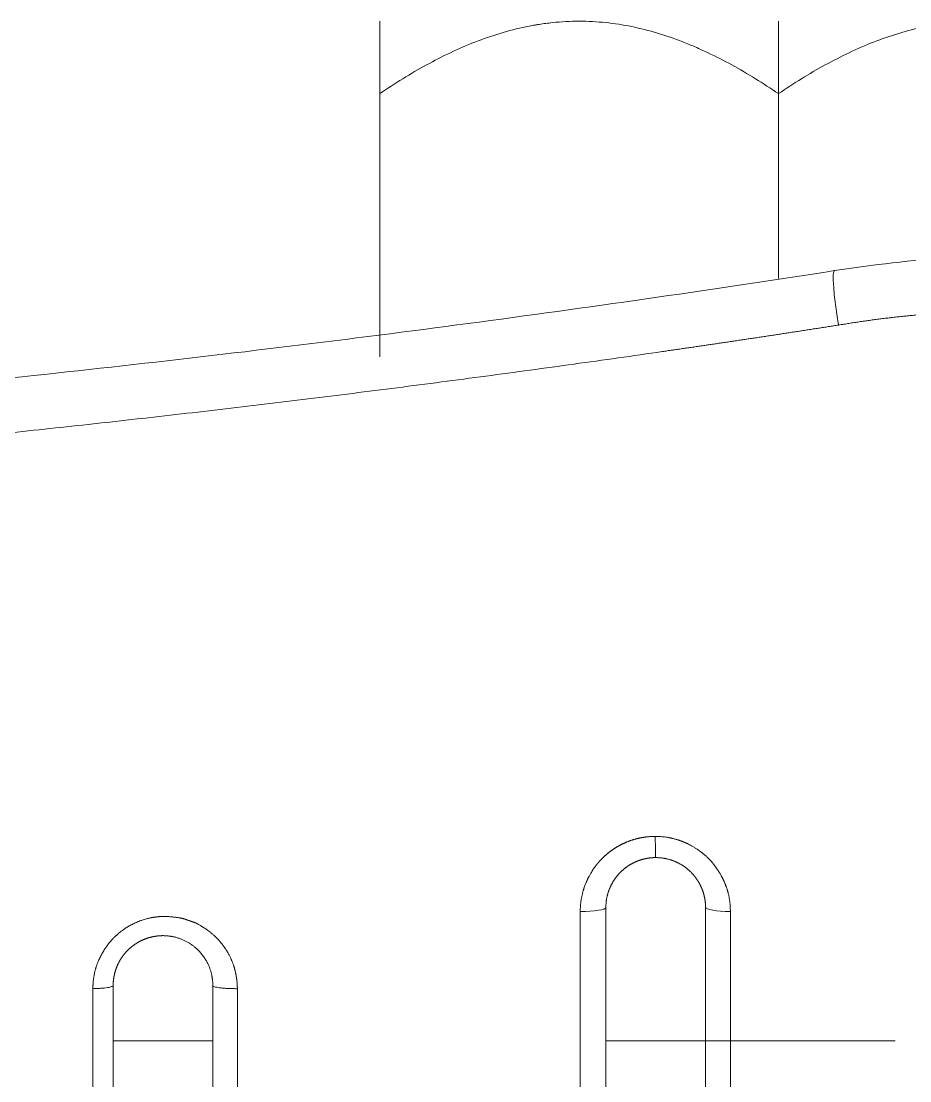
# Model space of a CAD drawing. Header units: millimetres. Extents: x 2915 to 5291, y 1031 to 4391.
# Drawn here: x 3690.47 to 3721.68, y 3968.15 to 4005.35 of the extents above; entities that cross this region are included whole.
import ezdxf

# ---------------------------------------------------------------- set-up
doc = ezdxf.new("R2010")
doc.units = ezdxf.units.MM

msp = doc.modelspace()

# ---------------------------------------------------------------- linework, layer by layer
at = {"linetype": 'Continuous', "lineweight": 13}
for p, q in [((3717.065, 4002.812), (3717.065, 4005.357)), ((3715.375, 3949.557), (3715.375, 3974.098))]:
    msp.add_line(p, q, dxfattribs=at)
at = {"linetype": 'Continuous', "lineweight": 18}
for p, q in [((3703.065, 4002.812), (3703.065, 3993.567)), ((3717.065, 4002.812), (3717.065, 3996.32)), ((3711.004, 3974.238), (3711.004, 3924.875)), ((3714.504, 3924.875), (3714.504, 3974.238)), ((3693.704, 3971.498), (3693.704, 3927.615)), ((3697.204, 3927.615), (3697.204, 3971.498)), ((3693.706, 3969.557), (3697.206, 3969.557)), ((3711.006, 3969.557), (3714.506, 3969.557)), ((3721.165, 3969.557), (3712.965, 3969.557))]:
    msp.add_line(p, q, dxfattribs=at)
msp.add_ellipse((3712.754, 3976.888), major_axis=(0, -0.9), ratio=0.015749, start_param=4.885804, end_param=6.283185, dxfattribs=at)
at = {"linetype": 'Continuous', "lineweight": 13}
for centre, major_axis, ratio, start_param, end_param in [((3710.104, 3974.238), (0.9, 0), 0.155818, 4.713606, 6.283185), ((3715.404, 3974.238), (-0.9, 0), 0.155899, 0, 1.538548)]:
    msp.add_ellipse(centre, major_axis=major_axis, ratio=ratio, start_param=start_param, end_param=end_param, dxfattribs=at)
at = {"linetype": 'Continuous', "lineweight": 18}
for points, knots in [([(3703.065, 4005.353), (3703.065, 4005.353), (3703.065, 4005.336), (3703.065, 4005.273), (3703.065, 4005.225), (3703.065, 4005.04), (3703.065, 4004.859), (3703.065, 4004.6), (3703.065, 4004.571), (3703.065, 4004.511), (3703.065, 4004.419), (3703.065, 4004.321), (3703.065, 4004.118), (3703.065, 4003.973), (3703.065, 4003.666), (3703.065, 4003.505), (3703.065, 4003.168), (3703.065, 4002.993), (3703.065, 4002.812)], [0, 0, 0, 0, 0.125, 0.125, 0.25, 0.25, 0.5, 0.5, 0.53125, 0.53125, 0.5625, 0.625, 0.625, 0.75, 0.75, 0.875, 0.875, 1, 1, 1, 1]), ([(3703.065, 4002.812), (3703.333, 4002.993), (3703.604, 4003.168), (3704.149, 4003.504), (3704.424, 4003.665), (3704.98, 4003.969), (3705.541, 4004.257), (3706.402, 4004.632), (3706.99, 4004.837), (3707.587, 4005.018), (3707.89, 4005.095), (3708.274, 4005.175), (3708.351, 4005.19), (3708.467, 4005.211), (3708.506, 4005.218), (3708.584, 4005.231), (3708.778, 4005.262), (3708.972, 4005.287), (3709.44, 4005.336), (3709.753, 4005.353), (3710.067, 4005.353)], [0, 0, 0, 0, 0.125, 0.125, 0.25, 0.25, 0.375, 0.5, 0.625, 0.625, 0.75, 0.75, 0.78125, 0.78125, 0.796875, 0.796875, 0.8125, 0.875, 0.875, 1, 1, 1, 1]), ([(3710.067, 4005.353), (3710.379, 4005.353), (3710.689, 4005.336), (3711.303, 4005.273), (3711.608, 4005.225), (3712.517, 4005.04), (3713.114, 4004.859), (3713.777, 4004.6), (3713.851, 4004.571), (3713.997, 4004.511), (3714.216, 4004.419), (3714.432, 4004.321), (3714.862, 4004.118), (3715.145, 4003.973), (3715.704, 4003.666), (3715.98, 4003.505), (3716.527, 4003.168), (3716.797, 4002.993), (3717.065, 4002.812)], [0, 0, 0, 0, 0.125, 0.125, 0.25, 0.25, 0.5, 0.5, 0.53125, 0.53125, 0.5625, 0.625, 0.625, 0.75, 0.75, 0.875, 0.875, 1, 1, 1, 1]), ([(3717.065, 4002.812), (3717.333, 4002.993), (3717.604, 4003.168), (3718.149, 4003.504), (3718.424, 4003.665), (3718.98, 4003.969), (3719.541, 4004.257), (3720.402, 4004.632), (3720.99, 4004.837), (3721.587, 4005.018), (3721.89, 4005.095), (3722.274, 4005.175), (3722.351, 4005.19), (3722.467, 4005.211), (3722.506, 4005.218), (3722.584, 4005.231), (3722.778, 4005.262), (3722.972, 4005.287), (3723.44, 4005.336), (3723.753, 4005.353), (3724.067, 4005.353)], [0, 0, 0, 0, 0.125, 0.125, 0.25, 0.25, 0.375, 0.5, 0.625, 0.625, 0.75, 0.75, 0.78125, 0.78125, 0.796875, 0.796875, 0.8125, 0.875, 0.875, 1, 1, 1, 1]), ([(3770.007, 3968.562), (3769.992, 3968.596), (3769.977, 3968.63), (3769.824, 3968.979), (3769.683, 3969.293), (3768.96, 3970.85), (3768.331, 3972.063), (3766.976, 3974.426), (3765.885, 3976.153), (3764.481, 3978.087), (3763.85, 3978.898), (3763.423, 3979.436), (3763.206, 3979.702), (3762.547, 3980.497), (3762.095, 3981.018), (3761.171, 3982.038), (3760.698, 3982.536), (3759.254, 3983.998), (3758.255, 3984.924), (3756.185, 3986.688), (3754.578, 3987.942), (3752.606, 3989.286), (3751.739, 3989.836), (3751.157, 3990.197), (3750.863, 3990.374), (3750.271, 3990.724), (3749.973, 3990.895), (3749.373, 3991.232), (3749.072, 3991.398), (3748.163, 3991.882), (3747.552, 3992.192), (3745.704, 3993.077), (3744.453, 3993.612), (3741.913, 3994.572), (3740.624, 3994.997), (3738.007, 3995.738), (3736.679, 3996.052), (3734.656, 3996.44), (3733.977, 3996.556), (3732.62, 3996.756), (3731.941, 3996.841), (3729.905, 3997.051), (3728.547, 3997.133), (3724.472, 3997.205), (3721.753, 3997.021), (3719.033, 3996.597)], [0, 0, 0, 0, 0.001767, 0.001767, 0.018132, 0.018132, 0.08359, 0.08359, 0.149048, 0.181777, 0.198141, 0.198141, 0.214505, 0.214505, 0.247234, 0.247234, 0.279963, 0.279963, 0.345421, 0.345421, 0.410879, 0.443608, 0.459973, 0.459973, 0.476337, 0.476337, 0.492701, 0.492701, 0.509066, 0.509066, 0.541795, 0.541795, 0.607253, 0.607253, 0.672711, 0.672711, 0.738168, 0.738168, 0.770897, 0.770897, 0.803626, 0.803626, 0.869084, 0.869084, 1, 1, 1, 1]), ([(3719.033, 3996.597), (3714.891, 3995.953), (3708.654, 3995.05), (3700.291, 3993.977), (3694.033, 3993.243), (3687.773, 3992.578), (3679.482, 3991.786), (3673.33, 3991.297), (3669.258, 3991.016)], [0, 0, 0, 0, 0.25, 0.375, 0.5, 0.625, 0.75, 1, 1, 1, 1]), ([(3719.179, 3994.686), (3719.144, 3994.874), (3719.071, 3995.318), (3718.991, 3996.027), (3718.98, 3996.506), (3719.013, 3996.594), (3719.033, 3996.597)], [0, 0, 0, 0, 0.249999, 0.500029, 0.75006, 1, 1, 1, 1]), ([(3715.375, 3974.098), (3715.375, 3974.11), (3715.375, 3974.137), (3715.374, 3974.185), (3715.372, 3974.245), (3715.368, 3974.318), (3715.362, 3974.385), (3715.355, 3974.444), (3715.349, 3974.489), (3715.343, 3974.534), (3715.337, 3974.569), (3715.332, 3974.597), (3715.328, 3974.619), (3715.321, 3974.651), (3715.314, 3974.683), (3715.307, 3974.714), (3715.3, 3974.743), (3715.291, 3974.775), (3715.282, 3974.809), (3715.271, 3974.844), (3715.26, 3974.881), (3715.247, 3974.919), (3715.236, 3974.951), (3715.226, 3974.979), (3715.218, 3975.001), (3715.209, 3975.024), (3715.202, 3975.042), (3715.194, 3975.062), (3715.185, 3975.083), (3715.175, 3975.108), (3715.163, 3975.135), (3715.15, 3975.164), (3715.136, 3975.196), (3715.12, 3975.228), (3715.105, 3975.26), (3715.088, 3975.292), (3715.072, 3975.323), (3715.052, 3975.36), (3715.027, 3975.403), (3714.997, 3975.454), (3714.963, 3975.507), (3714.909, 3975.591), (3714.81, 3975.73), (3714.693, 3975.87), (3714.58, 3975.986), (3714.528, 3976.034), (3714.499, 3976.06), (3714.494, 3976.065), (3714.487, 3976.071), (3714.477, 3976.08), (3714.465, 3976.091), (3714.45, 3976.103), (3714.433, 3976.118), (3714.413, 3976.135), (3714.39, 3976.153), (3714.365, 3976.173), (3714.337, 3976.195), (3714.306, 3976.218), (3714.282, 3976.236), (3714.26, 3976.251), (3714.239, 3976.265), (3714.207, 3976.286), (3714.167, 3976.311), (3714.123, 3976.338), (3714.079, 3976.363), (3714.031, 3976.391), (3713.975, 3976.422), (3713.918, 3976.453), (3713.87, 3976.477), (3713.838, 3976.493), (3713.818, 3976.502), (3713.805, 3976.507), (3713.794, 3976.512), (3713.784, 3976.516), (3713.774, 3976.52), (3713.765, 3976.524), (3713.756, 3976.528), (3713.747, 3976.531), (3713.738, 3976.535), (3713.73, 3976.538), (3713.723, 3976.541), (3713.715, 3976.544), (3713.708, 3976.547), (3713.702, 3976.549), (3713.696, 3976.552), (3713.69, 3976.554), (3713.684, 3976.556), (3713.678, 3976.559), (3713.673, 3976.561), (3713.667, 3976.563), (3713.661, 3976.566), (3713.655, 3976.568), (3713.65, 3976.57), (3713.644, 3976.572), (3713.638, 3976.575), (3713.633, 3976.577), (3713.627, 3976.579), (3713.621, 3976.582), (3713.615, 3976.584), (3713.61, 3976.586), (3713.604, 3976.588), (3713.599, 3976.59), (3713.594, 3976.592), (3713.586, 3976.594), (3713.573, 3976.598), (3713.553, 3976.604), (3713.528, 3976.612), (3713.5, 3976.62), (3713.466, 3976.629), (3713.425, 3976.641), (3713.38, 3976.653), (3713.337, 3976.664), (3713.299, 3976.673), (3713.264, 3976.681), (3713.236, 3976.686), (3713.2, 3976.693), (3713.144, 3976.703), (3713.065, 3976.714), (3712.975, 3976.724), (3712.894, 3976.729), (3712.826, 3976.732), (3712.777, 3976.733), (3712.75, 3976.733), (3712.74, 3976.733)], [0, 0, 0, 0, 0.008493, 0.020056, 0.034694, 0.052412, 0.073216, 0.084305, 0.095402, 0.106508, 0.117623, 0.121215, 0.126796, 0.134365, 0.145045, 0.150226, 0.158091, 0.166309, 0.174879, 0.183801, 0.193076, 0.202702, 0.212679, 0.218423, 0.224172, 0.229926, 0.235685, 0.238642, 0.245511, 0.252478, 0.25818, 0.266801, 0.27542, 0.284037, 0.292652, 0.301265, 0.309876, 0.318486, 0.331801, 0.346105, 0.361398, 0.377681, 0.418205, 0.485475, 0.509969, 0.535726, 0.536571, 0.538183, 0.540563, 0.543711, 0.547627, 0.552311, 0.557763, 0.563982, 0.57097, 0.578726, 0.587251, 0.596543, 0.606603, 0.609554, 0.615609, 0.624767, 0.637025, 0.649942, 0.662141, 0.673626, 0.690024, 0.708479, 0.72053, 0.728922, 0.733651, 0.736507, 0.739266, 0.74193, 0.744497, 0.746968, 0.749343, 0.751622, 0.753805, 0.755891, 0.757882, 0.759776, 0.761575, 0.763278, 0.764884, 0.766365, 0.767845, 0.769324, 0.770804, 0.772284, 0.773763, 0.775243, 0.776722, 0.778202, 0.779681, 0.78116, 0.782639, 0.784119, 0.785598, 0.787077, 0.788556, 0.790036, 0.79071, 0.792685, 0.795961, 0.800538, 0.807685, 0.814683, 0.821533, 0.833054, 0.845558, 0.855358, 0.865161, 0.873226, 0.881289, 0.885956, 0.8998, 0.921816, 0.943821, 0.964589, 0.98087, 0.992671, 1, 1, 1, 1]), ([(3712.754, 3975.988), (3712.748, 3975.988), (3712.735, 3975.988), (3712.715, 3975.988), (3712.696, 3975.987), (3712.676, 3975.987), (3712.657, 3975.986), (3712.637, 3975.984), (3712.617, 3975.983), (3712.598, 3975.981), (3712.578, 3975.979), (3712.558, 3975.977), (3712.539, 3975.975), (3712.519, 3975.972), (3712.499, 3975.97), (3712.479, 3975.967), (3712.46, 3975.963), (3712.44, 3975.96), (3712.42, 3975.956), (3712.4, 3975.952), (3712.38, 3975.948), (3712.361, 3975.943), (3712.341, 3975.939), (3712.321, 3975.934), (3712.301, 3975.929), (3712.282, 3975.923), (3712.262, 3975.918), (3712.242, 3975.912), (3712.223, 3975.906), (3712.203, 3975.899), (3712.183, 3975.893), (3712.164, 3975.886), (3712.144, 3975.879), (3712.125, 3975.871), (3712.105, 3975.864), (3712.086, 3975.856), (3712.067, 3975.848), (3712.047, 3975.839), (3712.028, 3975.831), (3712.009, 3975.822), (3711.99, 3975.813), (3711.971, 3975.803), (3711.952, 3975.794), (3711.933, 3975.784), (3711.914, 3975.774), (3711.896, 3975.763), (3711.877, 3975.753), (3711.859, 3975.742), (3711.84, 3975.731), (3711.822, 3975.719), (3711.804, 3975.708), (3711.785, 3975.696), (3711.767, 3975.684), (3711.75, 3975.671), (3711.732, 3975.659), (3711.714, 3975.646), (3711.697, 3975.633), (3711.679, 3975.619), (3711.662, 3975.606), (3711.645, 3975.592), (3711.628, 3975.578), (3711.611, 3975.563), (3711.594, 3975.549), (3711.578, 3975.534), (3711.561, 3975.519), (3711.545, 3975.504), (3711.529, 3975.488), (3711.515, 3975.474), (3711.501, 3975.46), (3711.489, 3975.448), (3711.477, 3975.435), (3711.465, 3975.421), (3711.452, 3975.407), (3711.439, 3975.393), (3711.426, 3975.377), (3711.412, 3975.362), (3711.399, 3975.345), (3711.385, 3975.328), (3711.371, 3975.31), (3711.357, 3975.292), (3711.343, 3975.273), (3711.329, 3975.253), (3711.314, 3975.233), (3711.3, 3975.212), (3711.286, 3975.19), (3711.271, 3975.168), (3711.257, 3975.145), (3711.243, 3975.121), (3711.229, 3975.096), (3711.215, 3975.071), (3711.201, 3975.045), (3711.187, 3975.018), (3711.174, 3974.991), (3711.161, 3974.962), (3711.148, 3974.933), (3711.135, 3974.903), (3711.123, 3974.873), (3711.111, 3974.841), (3711.1, 3974.809), (3711.089, 3974.776), (3711.078, 3974.743), (3711.068, 3974.708), (3711.059, 3974.673), (3711.05, 3974.637), (3711.042, 3974.6), (3711.034, 3974.563), (3711.028, 3974.525), (3711.022, 3974.486), (3711.016, 3974.446), (3711.012, 3974.406), (3711.009, 3974.365), (3711.006, 3974.323), (3711.004, 3974.281), (3711.004, 3974.253), (3711.004, 3974.238)], [0, 0, 0, 0, 0.00695, 0.013918, 0.020902, 0.027903, 0.034922, 0.041958, 0.049011, 0.056081, 0.063169, 0.070274, 0.077396, 0.084536, 0.091694, 0.098869, 0.106062, 0.113273, 0.120501, 0.127747, 0.135011, 0.142293, 0.149593, 0.156912, 0.164248, 0.171602, 0.178974, 0.186365, 0.193774, 0.201201, 0.208646, 0.21611, 0.223592, 0.231093, 0.238612, 0.24615, 0.253707, 0.261282, 0.268876, 0.276488, 0.28412, 0.29177, 0.299439, 0.307127, 0.314834, 0.32256, 0.330305, 0.338069, 0.345852, 0.353655, 0.361476, 0.369317, 0.377177, 0.385057, 0.392955, 0.400874, 0.408811, 0.416768, 0.424745, 0.432741, 0.440756, 0.448792, 0.456847, 0.464921, 0.473016, 0.48113, 0.489264, 0.497417, 0.503497, 0.509792, 0.516302, 0.523027, 0.529968, 0.537123, 0.544494, 0.55208, 0.559881, 0.567898, 0.57613, 0.584577, 0.59324, 0.602118, 0.611212, 0.620521, 0.630045, 0.639785, 0.64974, 0.659911, 0.670297, 0.680899, 0.691716, 0.702749, 0.713997, 0.725461, 0.73714, 0.749034, 0.761145, 0.77347, 0.786012, 0.798769, 0.811741, 0.824929, 0.838333, 0.851952, 0.865787, 0.879837, 0.894103, 0.908584, 0.923281, 0.938194, 0.953322, 0.968666, 0.984225, 1, 1, 1, 1]), ([(3714.504, 3974.238), (3714.504, 3974.245), (3714.504, 3974.258), (3714.504, 3974.277), (3714.503, 3974.296), (3714.503, 3974.316), (3714.502, 3974.335), (3714.5, 3974.354), (3714.499, 3974.373), (3714.497, 3974.391), (3714.496, 3974.41), (3714.494, 3974.429), (3714.492, 3974.447), (3714.489, 3974.465), (3714.487, 3974.484), (3714.484, 3974.502), (3714.481, 3974.52), (3714.478, 3974.538), (3714.475, 3974.555), (3714.472, 3974.573), (3714.468, 3974.59), (3714.465, 3974.608), (3714.461, 3974.625), (3714.457, 3974.642), (3714.453, 3974.659), (3714.449, 3974.676), (3714.444, 3974.693), (3714.44, 3974.709), (3714.435, 3974.726), (3714.43, 3974.742), (3714.425, 3974.758), (3714.42, 3974.774), (3714.415, 3974.79), (3714.41, 3974.806), (3714.404, 3974.822), (3714.399, 3974.837), (3714.393, 3974.852), (3714.387, 3974.868), (3714.381, 3974.883), (3714.375, 3974.898), (3714.369, 3974.913), (3714.363, 3974.927), (3714.357, 3974.942), (3714.35, 3974.956), (3714.344, 3974.97), (3714.337, 3974.984), (3714.331, 3974.998), (3714.324, 3975.012), (3714.317, 3975.026), (3714.31, 3975.039), (3714.303, 3975.053), (3714.296, 3975.066), (3714.289, 3975.079), (3714.282, 3975.092), (3714.275, 3975.105), (3714.267, 3975.117), (3714.26, 3975.13), (3714.253, 3975.142), (3714.245, 3975.155), (3714.238, 3975.167), (3714.23, 3975.179), (3714.222, 3975.191), (3714.215, 3975.202), (3714.207, 3975.214), (3714.199, 3975.225), (3714.192, 3975.237), (3714.184, 3975.248), (3714.176, 3975.259), (3714.168, 3975.27), (3714.16, 3975.28), (3714.152, 3975.291), (3714.144, 3975.301), (3714.136, 3975.312), (3714.128, 3975.322), (3714.12, 3975.332), (3714.112, 3975.342), (3714.104, 3975.352), (3714.096, 3975.362), (3714.088, 3975.371), (3714.08, 3975.381), (3714.072, 3975.39), (3714.064, 3975.399), (3714.056, 3975.408), (3714.048, 3975.417), (3714.04, 3975.426), (3714.031, 3975.434), (3714.016, 3975.45), (3713.994, 3975.473), (3713.964, 3975.503), (3713.933, 3975.532), (3713.902, 3975.559), (3713.87, 3975.586), (3713.838, 3975.613), (3713.805, 3975.638), (3713.771, 3975.663), (3713.737, 3975.686), (3713.703, 3975.709), (3713.668, 3975.731), (3713.632, 3975.752), (3713.597, 3975.772), (3713.56, 3975.792), (3713.524, 3975.81), (3713.487, 3975.828), (3713.45, 3975.844), (3713.413, 3975.86), (3713.375, 3975.875), (3713.337, 3975.888), (3713.299, 3975.901), (3713.261, 3975.914), (3713.222, 3975.925), (3713.183, 3975.935), (3713.145, 3975.944), (3713.106, 3975.953), (3713.067, 3975.96), (3713.028, 3975.967), (3712.989, 3975.973), (3712.949, 3975.977), (3712.91, 3975.981), (3712.871, 3975.984), (3712.832, 3975.987), (3712.793, 3975.988), (3712.767, 3975.988), (3712.754, 3975.988)], [0, 0, 0, 0, 0.007201, 0.014367, 0.021498, 0.028595, 0.035656, 0.042683, 0.049674, 0.056631, 0.063553, 0.07044, 0.077292, 0.08411, 0.090892, 0.09764, 0.104353, 0.111031, 0.117674, 0.124282, 0.130855, 0.137394, 0.143898, 0.150366, 0.1568, 0.1632, 0.169564, 0.175894, 0.182188, 0.188448, 0.194673, 0.200864, 0.207019, 0.21314, 0.219225, 0.225277, 0.231293, 0.237274, 0.243221, 0.249133, 0.25501, 0.260852, 0.26666, 0.272433, 0.278171, 0.283874, 0.289543, 0.295176, 0.300775, 0.30634, 0.311869, 0.317364, 0.322824, 0.328249, 0.33364, 0.338996, 0.344317, 0.349604, 0.354856, 0.360073, 0.365255, 0.370403, 0.375516, 0.380594, 0.385638, 0.390647, 0.395622, 0.400562, 0.405467, 0.410337, 0.415173, 0.419975, 0.424741, 0.429473, 0.434171, 0.438834, 0.443462, 0.448056, 0.452615, 0.45714, 0.46163, 0.466086, 0.470507, 0.474893, 0.479245, 0.483563, 0.487846, 0.503191, 0.518491, 0.533745, 0.548954, 0.564118, 0.579238, 0.594313, 0.609345, 0.624333, 0.639278, 0.65418, 0.66904, 0.683857, 0.698634, 0.713368, 0.728062, 0.742716, 0.757329, 0.771902, 0.786437, 0.800932, 0.815388, 0.829807, 0.844187, 0.858531, 0.872837, 0.887107, 0.90134, 0.915538, 0.929701, 0.943829, 0.957922, 0.971982, 0.986007, 1, 1, 1, 1]), ([(3695.454, 3973.248), (3695.448, 3973.248), (3695.434, 3973.248), (3695.415, 3973.248), (3695.395, 3973.247), (3695.375, 3973.246), (3695.355, 3973.245), (3695.336, 3973.244), (3695.316, 3973.243), (3695.296, 3973.241), (3695.276, 3973.239), (3695.257, 3973.237), (3695.237, 3973.235), (3695.217, 3973.232), (3695.197, 3973.229), (3695.178, 3973.226), (3695.158, 3973.223), (3695.138, 3973.219), (3695.119, 3973.216), (3695.099, 3973.212), (3695.079, 3973.208), (3695.06, 3973.203), (3695.04, 3973.199), (3695.021, 3973.194), (3695.001, 3973.189), (3694.982, 3973.183), (3694.963, 3973.178), (3694.943, 3973.172), (3694.924, 3973.166), (3694.905, 3973.16), (3694.886, 3973.153), (3694.867, 3973.147), (3694.848, 3973.14), (3694.829, 3973.133), (3694.81, 3973.125), (3694.791, 3973.118), (3694.772, 3973.11), (3694.754, 3973.102), (3694.735, 3973.094), (3694.717, 3973.085), (3694.698, 3973.077), (3694.68, 3973.068), (3694.662, 3973.058), (3694.643, 3973.049), (3694.625, 3973.04), (3694.607, 3973.03), (3694.59, 3973.02), (3694.572, 3973.01), (3694.554, 3972.999), (3694.537, 3972.988), (3694.519, 3972.978), (3694.502, 3972.966), (3694.485, 3972.955), (3694.468, 3972.944), (3694.451, 3972.932), (3694.434, 3972.92), (3694.417, 3972.908), (3694.401, 3972.896), (3694.384, 3972.883), (3694.368, 3972.87), (3694.352, 3972.857), (3694.336, 3972.844), (3694.32, 3972.831), (3694.304, 3972.817), (3694.289, 3972.804), (3694.273, 3972.79), (3694.258, 3972.776), (3694.243, 3972.761), (3694.228, 3972.747), (3694.213, 3972.732), (3694.198, 3972.717), (3694.184, 3972.702), (3694.17, 3972.687), (3694.156, 3972.671), (3694.142, 3972.656), (3694.128, 3972.64), (3694.114, 3972.624), (3694.101, 3972.608), (3694.088, 3972.592), (3694.075, 3972.575), (3694.062, 3972.558), (3694.049, 3972.542), (3694.037, 3972.525), (3694.024, 3972.507), (3694.012, 3972.49), (3694.001, 3972.473), (3693.989, 3972.455), (3693.977, 3972.437), (3693.966, 3972.419), (3693.955, 3972.401), (3693.944, 3972.383), (3693.934, 3972.365), (3693.923, 3972.346), (3693.913, 3972.327), (3693.903, 3972.309), (3693.893, 3972.29), (3693.884, 3972.271), (3693.875, 3972.251), (3693.865, 3972.232), (3693.857, 3972.213), (3693.848, 3972.193), (3693.84, 3972.173), (3693.832, 3972.154), (3693.824, 3972.134), (3693.816, 3972.114), (3693.809, 3972.094), (3693.801, 3972.073), (3693.794, 3972.053), (3693.788, 3972.033), (3693.781, 3972.012), (3693.775, 3971.991), (3693.769, 3971.971), (3693.763, 3971.95), (3693.758, 3971.929), (3693.753, 3971.908), (3693.748, 3971.887), (3693.743, 3971.866), (3693.739, 3971.845), (3693.735, 3971.823), (3693.731, 3971.802), (3693.727, 3971.781), (3693.724, 3971.759), (3693.721, 3971.738), (3693.718, 3971.716), (3693.715, 3971.694), (3693.713, 3971.673), (3693.711, 3971.651), (3693.709, 3971.629), (3693.708, 3971.608), (3693.706, 3971.586), (3693.705, 3971.564), (3693.705, 3971.542), (3693.704, 3971.52), (3693.704, 3971.506), (3693.704, 3971.498)], [0, 0, 0, 0, 0.007202, 0.014406, 0.021615, 0.028826, 0.036042, 0.043261, 0.050483, 0.057709, 0.064939, 0.072173, 0.079411, 0.086652, 0.093898, 0.101147, 0.108401, 0.115658, 0.12292, 0.130187, 0.137457, 0.144732, 0.152012, 0.159295, 0.166584, 0.173877, 0.181174, 0.188477, 0.195784, 0.203096, 0.210413, 0.217735, 0.225061, 0.232393, 0.23973, 0.247072, 0.25442, 0.261772, 0.26913, 0.276493, 0.283862, 0.291236, 0.298616, 0.306001, 0.313392, 0.320789, 0.328192, 0.3356, 0.343014, 0.350434, 0.35786, 0.365292, 0.37273, 0.380174, 0.387625, 0.395081, 0.402544, 0.410014, 0.417489, 0.424971, 0.43246, 0.439955, 0.447457, 0.454965, 0.462481, 0.470002, 0.477531, 0.485067, 0.492609, 0.500158, 0.507715, 0.515278, 0.522849, 0.530427, 0.538012, 0.545604, 0.553203, 0.56081, 0.568424, 0.576046, 0.583675, 0.591312, 0.598956, 0.606609, 0.614268, 0.621936, 0.629611, 0.637294, 0.644985, 0.652684, 0.660391, 0.668106, 0.675829, 0.68356, 0.6913, 0.699047, 0.706803, 0.714567, 0.72234, 0.730121, 0.73791, 0.745708, 0.753515, 0.76133, 0.769154, 0.776986, 0.784827, 0.792677, 0.800536, 0.808404, 0.81628, 0.824166, 0.83206, 0.839964, 0.847876, 0.855798, 0.863729, 0.871669, 0.879618, 0.887577, 0.895545, 0.903523, 0.911509, 0.919506, 0.927512, 0.935527, 0.943552, 0.951587, 0.959631, 0.967685, 0.975749, 0.983823, 0.991907, 1, 1, 1, 1]), ([(3697.204, 3971.498), (3697.204, 3971.505), (3697.204, 3971.518), (3697.204, 3971.54), (3697.203, 3971.563), (3697.202, 3971.589), (3697.2, 3971.617), (3697.198, 3971.647), (3697.195, 3971.679), (3697.191, 3971.714), (3697.186, 3971.75), (3697.18, 3971.789), (3697.173, 3971.83), (3697.164, 3971.872), (3697.154, 3971.917), (3697.142, 3971.963), (3697.128, 3972.011), (3697.111, 3972.061), (3697.093, 3972.113), (3697.072, 3972.165), (3697.049, 3972.22), (3697.023, 3972.275), (3696.994, 3972.331), (3696.961, 3972.388), (3696.926, 3972.446), (3696.887, 3972.504), (3696.844, 3972.562), (3696.798, 3972.621), (3696.747, 3972.678), (3696.698, 3972.73), (3696.651, 3972.775), (3696.608, 3972.814), (3696.564, 3972.851), (3696.52, 3972.887), (3696.475, 3972.92), (3696.43, 3972.951), (3696.384, 3972.981), (3696.338, 3973.009), (3696.292, 3973.035), (3696.246, 3973.059), (3696.199, 3973.082), (3696.153, 3973.103), (3696.107, 3973.122), (3696.06, 3973.14), (3696.014, 3973.156), (3695.969, 3973.171), (3695.923, 3973.184), (3695.878, 3973.196), (3695.833, 3973.207), (3695.789, 3973.216), (3695.745, 3973.224), (3695.702, 3973.231), (3695.659, 3973.236), (3695.617, 3973.241), (3695.575, 3973.244), (3695.534, 3973.247), (3695.494, 3973.248), (3695.467, 3973.248), (3695.454, 3973.248)], [0, 0, 0, 0, 0.006964, 0.014738, 0.023321, 0.032714, 0.042917, 0.05393, 0.065752, 0.078384, 0.091827, 0.106079, 0.121141, 0.137014, 0.153696, 0.171188, 0.189491, 0.208603, 0.228526, 0.249258, 0.2708, 0.293153, 0.316315, 0.340288, 0.36507, 0.390663, 0.417065, 0.444278, 0.4723, 0.501133, 0.522583, 0.543762, 0.564671, 0.58531, 0.605679, 0.625777, 0.645606, 0.665165, 0.684454, 0.703474, 0.722225, 0.740706, 0.758919, 0.776863, 0.794538, 0.811945, 0.829085, 0.845956, 0.86256, 0.878896, 0.894966, 0.910768, 0.926304, 0.941574, 0.956579, 0.971317, 0.985791, 1, 1, 1, 1])]:
    msp.add_open_spline(points, degree=3, knots=knots, dxfattribs=at)
at = {"linetype": 'Continuous', "lineweight": 13}
for points, knots in [([(3767.774, 3968.48), (3767.77, 3968.487), (3767.762, 3968.505), (3767.749, 3968.534), (3767.735, 3968.566), (3767.721, 3968.595), (3767.709, 3968.623), (3767.68, 3968.684), (3767.636, 3968.78), (3767.575, 3968.91), (3767.514, 3969.042), (3767.451, 3969.175), (3767.386, 3969.309), (3767.321, 3969.444), (3767.255, 3969.581), (3767.187, 3969.719), (3767.119, 3969.857), (3767.049, 3969.997), (3766.978, 3970.139), (3766.906, 3970.281), (3766.703, 3970.677), (3766.371, 3971.306), (3765.927, 3972.107), (3765.505, 3972.832), (3765.102, 3973.5), (3764.687, 3974.162), (3764.258, 3974.82), (3763.817, 3975.472), (3763.364, 3976.118), (3762.898, 3976.758), (3762.42, 3977.391), (3761.929, 3978.018), (3760.957, 3979.217), (3759.425, 3980.951), (3757.221, 3983.131), (3754.829, 3985.194), (3752.255, 3987.119), (3749.775, 3988.712), (3747.417, 3990.028), (3745.197, 3991.118), (3742.822, 3992.125), (3740.297, 3993.028), (3737.63, 3993.807), (3735.516, 3994.285), (3734.003, 3994.562), (3733.12, 3994.706), (3732.072, 3994.855), (3730.961, 3994.986), (3730.033, 3995.071), (3729.356, 3995.122), (3728.767, 3995.159), (3727.966, 3995.198), (3727.153, 3995.222), (3726.399, 3995.231), (3725.776, 3995.23), (3725.156, 3995.221), (3724.538, 3995.204), (3723.923, 3995.179), (3723.311, 3995.146), (3722.702, 3995.106), (3722.235, 3995.068), (3721.911, 3995.04), (3721.727, 3995.022), (3721.543, 3995.004), (3721.36, 3994.985), (3721.176, 3994.965), (3720.993, 3994.944), (3720.811, 3994.923), (3720.628, 3994.9), (3720.446, 3994.876), (3720.264, 3994.852), (3720.083, 3994.826), (3719.901, 3994.8), (3719.72, 3994.773), (3719.54, 3994.745), (3719.359, 3994.716), (3719.239, 3994.696), (3719.179, 3994.686)], [0, 0, 0, 0, 0.000414, 0.00102, 0.001597, 0.002144, 0.002661, 0.003149, 0.005544, 0.007966, 0.010414, 0.012888, 0.015389, 0.017916, 0.020469, 0.023048, 0.025654, 0.028286, 0.030943, 0.033627, 0.036337, 0.053374, 0.069513, 0.082591, 0.095713, 0.108878, 0.122084, 0.135331, 0.148618, 0.161945, 0.175311, 0.188714, 0.202155, 0.253296, 0.305515, 0.358748, 0.412925, 0.467972, 0.507827, 0.549577, 0.593141, 0.63843, 0.685351, 0.733805, 0.748198, 0.763308, 0.779125, 0.801873, 0.819981, 0.826329, 0.836305, 0.849873, 0.866981, 0.877547, 0.888071, 0.898553, 0.908993, 0.919391, 0.929747, 0.94006, 0.950333, 0.953457, 0.956578, 0.959697, 0.962813, 0.965927, 0.969038, 0.972146, 0.975251, 0.978354, 0.981455, 0.984552, 0.987647, 0.990739, 0.993829, 0.996916, 1, 1, 1, 1]), ([(3719.179, 3994.686), (3719.12, 3994.676), (3719.001, 3994.658), (3718.823, 3994.63), (3718.644, 3994.603), (3718.466, 3994.575), (3718.288, 3994.548), (3718.11, 3994.52), (3717.933, 3994.493), (3717.755, 3994.465), (3717.578, 3994.438), (3717.4, 3994.411), (3717.223, 3994.384), (3717.046, 3994.357), (3716.869, 3994.33), (3716.692, 3994.303), (3716.515, 3994.277), (3716.338, 3994.25), (3716.161, 3994.223), (3715.984, 3994.197), (3715.808, 3994.17), (3715.631, 3994.144), (3715.455, 3994.118), (3715.278, 3994.091), (3715.102, 3994.065), (3714.925, 3994.039), (3714.749, 3994.013), (3714.573, 3993.987), (3714.396, 3993.961), (3714.22, 3993.935), (3714.044, 3993.909), (3713.868, 3993.883), (3713.691, 3993.857), (3713.515, 3993.832), (3713.339, 3993.806), (3713.162, 3993.781), (3712.528, 3993.689), (3711.438, 3993.532), (3709.89, 3993.315), (3708.342, 3993.102), (3706.789, 3992.893), (3705.234, 3992.687), (3703.676, 3992.485), (3702.116, 3992.287), (3700.56, 3992.094), (3699.007, 3991.905), (3697.458, 3991.722), (3695.906, 3991.542), (3694.361, 3991.367), (3692.823, 3991.197), (3691.293, 3991.031), (3689.761, 3990.869), (3688.222, 3990.712), (3686.675, 3990.558), (3685.117, 3990.407), (3683.546, 3990.259), (3682.382, 3990.153), (3681.63, 3990.085), (3681.292, 3990.055), (3680.954, 3990.025), (3680.615, 3989.995), (3680.276, 3989.966), (3679.936, 3989.936), (3679.595, 3989.907), (3679.254, 3989.877), (3678.912, 3989.848), (3678.569, 3989.819), (3678.225, 3989.79), (3677.881, 3989.762), (3677.536, 3989.733), (3677.191, 3989.705), (3676.844, 3989.677), (3676.497, 3989.648), (3676.149, 3989.62), (3675.801, 3989.593), (3675.451, 3989.565), (3675.101, 3989.537), (3674.75, 3989.51), (3674.398, 3989.483), (3674.045, 3989.456), (3673.692, 3989.429), (3673.337, 3989.402), (3672.982, 3989.375), (3672.626, 3989.349), (3672.269, 3989.323), (3671.912, 3989.296), (3671.553, 3989.27), (3671.194, 3989.245), (3670.833, 3989.219), (3670.472, 3989.193), (3670.11, 3989.168), (3669.868, 3989.151), (3669.747, 3989.143)], [0, 0, 0, 0, 0.003622, 0.00724, 0.010854, 0.014465, 0.018073, 0.021678, 0.025279, 0.028878, 0.032473, 0.036066, 0.039657, 0.043244, 0.046829, 0.050412, 0.053993, 0.057571, 0.061147, 0.064722, 0.068294, 0.071865, 0.075434, 0.079002, 0.082568, 0.086133, 0.089696, 0.093259, 0.096821, 0.100381, 0.103941, 0.107501, 0.11106, 0.114618, 0.118176, 0.121734, 0.125292, 0.156571, 0.187736, 0.218875, 0.250077, 0.281448, 0.312738, 0.344043, 0.375457, 0.406576, 0.437679, 0.468851, 0.500174, 0.530916, 0.561688, 0.592553, 0.623569, 0.65479, 0.686267, 0.718048, 0.750179, 0.757016, 0.763867, 0.770733, 0.777614, 0.78451, 0.791422, 0.79835, 0.805295, 0.812257, 0.819235, 0.826231, 0.833244, 0.840275, 0.847325, 0.854393, 0.861479, 0.868585, 0.87571, 0.882854, 0.890018, 0.897202, 0.904406, 0.911631, 0.918876, 0.926143, 0.93343, 0.940739, 0.948069, 0.955421, 0.962795, 0.970191, 0.977609, 0.98505, 0.992514, 1, 1, 1, 1]), ([(3712.74, 3976.733), (3712.732, 3976.733), (3712.714, 3976.733), (3712.688, 3976.732), (3712.662, 3976.732), (3712.636, 3976.731), (3712.61, 3976.73), (3712.583, 3976.728), (3712.557, 3976.727), (3712.531, 3976.725), (3712.505, 3976.722), (3712.478, 3976.72), (3712.452, 3976.717), (3712.425, 3976.714), (3712.399, 3976.711), (3712.373, 3976.707), (3712.346, 3976.703), (3712.32, 3976.699), (3712.293, 3976.695), (3712.267, 3976.69), (3712.24, 3976.685), (3712.214, 3976.68), (3712.188, 3976.674), (3712.161, 3976.669), (3712.135, 3976.663), (3712.108, 3976.656), (3712.082, 3976.65), (3712.056, 3976.643), (3712.03, 3976.635), (3712.003, 3976.628), (3711.977, 3976.62), (3711.951, 3976.612), (3711.925, 3976.604), (3711.899, 3976.595), (3711.873, 3976.586), (3711.847, 3976.577), (3711.821, 3976.568), (3711.795, 3976.558), (3711.769, 3976.548), (3711.744, 3976.537), (3711.718, 3976.527), (3711.692, 3976.516), (3711.667, 3976.505), (3711.642, 3976.493), (3711.616, 3976.481), (3711.591, 3976.469), (3711.566, 3976.457), (3711.541, 3976.444), (3711.516, 3976.431), (3711.491, 3976.418), (3711.466, 3976.405), (3711.442, 3976.391), (3711.417, 3976.377), (3711.393, 3976.362), (3711.369, 3976.348), (3711.344, 3976.333), (3711.32, 3976.318), (3711.296, 3976.302), (3711.273, 3976.287), (3711.249, 3976.27), (3711.226, 3976.254), (3711.202, 3976.238), (3711.179, 3976.221), (3711.156, 3976.204), (3711.133, 3976.186), (3711.11, 3976.168), (3711.088, 3976.15), (3711.065, 3976.132), (3711.043, 3976.114), (3711.021, 3976.095), (3710.999, 3976.076), (3710.978, 3976.057), (3710.956, 3976.037), (3710.935, 3976.017), (3710.914, 3975.997), (3710.893, 3975.977), (3710.876, 3975.961), (3710.865, 3975.949), (3710.857, 3975.941), (3710.85, 3975.934), (3710.842, 3975.925), (3710.834, 3975.917), (3710.826, 3975.908), (3710.817, 3975.899), (3710.809, 3975.89), (3710.8, 3975.881), (3710.791, 3975.871), (3710.781, 3975.86), (3710.772, 3975.85), (3710.762, 3975.839), (3710.752, 3975.828), (3710.742, 3975.816), (3710.732, 3975.804), (3710.722, 3975.792), (3710.711, 3975.78), (3710.701, 3975.767), (3710.69, 3975.753), (3710.679, 3975.74), (3710.668, 3975.726), (3710.657, 3975.711), (3710.645, 3975.697), (3710.634, 3975.682), (3710.622, 3975.666), (3710.611, 3975.65), (3710.599, 3975.634), (3710.587, 3975.617), (3710.575, 3975.6), (3710.563, 3975.583), (3710.551, 3975.565), (3710.542, 3975.552), (3710.536, 3975.542), (3710.532, 3975.536), (3710.525, 3975.523), (3710.517, 3975.509), (3710.501, 3975.481), (3710.48, 3975.445), (3710.454, 3975.397), (3710.426, 3975.348), (3710.404, 3975.307), (3710.387, 3975.275), (3710.375, 3975.252), (3710.364, 3975.23), (3710.353, 3975.209), (3710.345, 3975.191), (3710.336, 3975.17), (3710.325, 3975.146), (3710.31, 3975.111), (3710.29, 3975.066), (3710.268, 3975.011), (3710.252, 3974.965), (3710.241, 3974.932), (3710.234, 3974.91), (3710.226, 3974.886), (3710.217, 3974.859), (3710.209, 3974.831), (3710.202, 3974.805), (3710.193, 3974.772), (3710.185, 3974.738), (3710.176, 3974.699), (3710.164, 3974.646), (3710.148, 3974.577), (3710.133, 3974.498), (3710.124, 3974.436), (3710.119, 3974.387), (3710.114, 3974.34), (3710.11, 3974.278), (3710.107, 3974.211), (3710.105, 3974.149), (3710.105, 3974.113), (3710.105, 3974.098)], [0, 0, 0, 0, 0.006241, 0.012494, 0.018761, 0.02504, 0.031331, 0.037636, 0.043953, 0.050282, 0.056624, 0.062978, 0.069344, 0.075722, 0.082112, 0.088514, 0.094928, 0.101353, 0.10779, 0.114239, 0.120699, 0.12717, 0.133652, 0.140146, 0.14665, 0.153165, 0.159691, 0.166227, 0.172774, 0.179331, 0.185899, 0.192478, 0.199067, 0.205668, 0.212279, 0.2189, 0.225533, 0.232177, 0.238831, 0.245496, 0.252173, 0.25886, 0.265558, 0.272267, 0.278988, 0.285719, 0.292461, 0.299214, 0.305978, 0.312753, 0.319539, 0.326336, 0.333144, 0.339963, 0.346793, 0.353634, 0.360486, 0.367349, 0.374224, 0.381109, 0.388006, 0.394914, 0.401833, 0.408763, 0.415704, 0.422657, 0.429621, 0.436596, 0.443582, 0.450579, 0.457587, 0.464606, 0.471636, 0.478677, 0.485729, 0.492792, 0.499866, 0.502311, 0.504846, 0.50747, 0.510183, 0.512985, 0.515877, 0.518858, 0.521928, 0.525088, 0.528337, 0.531675, 0.535103, 0.53862, 0.542226, 0.545922, 0.549707, 0.553581, 0.557545, 0.561598, 0.56574, 0.569971, 0.574292, 0.578703, 0.583202, 0.587791, 0.592469, 0.597237, 0.602094, 0.60704, 0.612075, 0.6172, 0.622414, 0.627717, 0.628831, 0.630637, 0.633135, 0.639383, 0.642743, 0.656318, 0.669341, 0.682901, 0.697129, 0.70333, 0.709529, 0.715727, 0.721226, 0.726763, 0.730244, 0.738113, 0.745877, 0.757824, 0.773611, 0.789459, 0.792957, 0.798664, 0.806581, 0.811804, 0.818825, 0.827643, 0.832014, 0.843509, 0.85282, 0.861212, 0.883197, 0.904473, 0.919672, 0.928932, 0.940495, 0.954356, 0.97388, 0.989092, 1, 1, 1, 1]), ([(3710.105, 3974.098), (3710.105, 3970.041), (3710.105, 3965.96), (3710.105, 3957.772), (3710.105, 3953.665), (3710.105, 3949.558)], [0, 0, 0, 0, 0.5, 0.5, 1, 1, 1, 1]), ([(3698.066, 3971.387), (3698.066, 3971.395), (3698.066, 3971.409), (3698.065, 3971.431), (3698.064, 3971.453), (3698.063, 3971.475), (3698.062, 3971.501), (3698.06, 3971.533), (3698.057, 3971.573), (3698.053, 3971.621), (3698.047, 3971.672), (3698.042, 3971.718), (3698.037, 3971.747), (3698.035, 3971.764), (3698.034, 3971.773), (3698.032, 3971.782), (3698.031, 3971.79), (3698.03, 3971.799), (3698.029, 3971.807), (3698.027, 3971.815), (3698.026, 3971.823), (3698.025, 3971.831), (3698.024, 3971.839), (3698.022, 3971.847), (3698.021, 3971.855), (3698.02, 3971.863), (3698.019, 3971.87), (3698.017, 3971.878), (3698.016, 3971.884), (3698.015, 3971.889), (3698.014, 3971.896), (3698.012, 3971.905), (3698.007, 3971.924), (3698.001, 3971.951), (3697.994, 3971.981), (3697.988, 3972.008), (3697.982, 3972.03), (3697.977, 3972.052), (3697.971, 3972.074), (3697.966, 3972.096), (3697.961, 3972.113), (3697.958, 3972.126), (3697.955, 3972.136), (3697.95, 3972.151), (3697.944, 3972.17), (3697.939, 3972.187), (3697.931, 3972.209), (3697.92, 3972.239), (3697.905, 3972.278), (3697.889, 3972.32), (3697.873, 3972.359), (3697.857, 3972.397), (3697.84, 3972.437), (3697.82, 3972.481), (3697.797, 3972.527), (3697.772, 3972.577), (3697.731, 3972.65), (3697.675, 3972.745), (3697.602, 3972.852), (3697.533, 3972.943), (3697.486, 3973.002), (3697.459, 3973.036), (3697.446, 3973.051), (3697.432, 3973.067), (3697.417, 3973.083), (3697.402, 3973.1), (3697.385, 3973.118), (3697.366, 3973.138), (3697.343, 3973.161), (3697.3, 3973.204), (3697.252, 3973.25), (3697.201, 3973.296), (3697.167, 3973.325), (3697.133, 3973.353), (3697.1, 3973.379), (3697.067, 3973.405), (3697.034, 3973.429), (3697.001, 3973.453), (3696.969, 3973.476), (3696.936, 3973.498), (3696.907, 3973.517), (3696.88, 3973.535), (3696.853, 3973.552), (3696.822, 3973.572), (3696.786, 3973.594), (3696.747, 3973.617), (3696.707, 3973.64), (3696.672, 3973.659), (3696.64, 3973.675), (3696.606, 3973.69), (3696.576, 3973.702), (3696.549, 3973.712), (3696.53, 3973.72), (3696.511, 3973.727), (3696.491, 3973.735), (3696.471, 3973.742), (3696.455, 3973.748), (3696.443, 3973.752), (3696.433, 3973.755), (3696.422, 3973.759), (3696.409, 3973.764), (3696.395, 3973.769), (3696.378, 3973.775), (3696.357, 3973.782), (3696.33, 3973.792), (3696.298, 3973.803), (3696.271, 3973.812), (3696.248, 3973.82), (3696.23, 3973.826), (3696.216, 3973.831), (3696.205, 3973.835), (3696.194, 3973.838), (3696.18, 3973.842), (3696.163, 3973.846), (3696.141, 3973.851), (3696.116, 3973.857), (3696.088, 3973.863), (3696.055, 3973.87), (3696.027, 3973.876), (3695.995, 3973.881), (3695.952, 3973.888), (3695.897, 3973.895), (3695.843, 3973.901), (3695.799, 3973.905), (3695.75, 3973.91), (3695.691, 3973.915), (3695.643, 3973.919), (3695.614, 3973.921), (3695.604, 3973.921), (3695.595, 3973.922), (3695.586, 3973.922), (3695.578, 3973.923), (3695.567, 3973.924), (3695.55, 3973.924), (3695.527, 3973.924), (3695.502, 3973.924), (3695.479, 3973.923), (3695.456, 3973.923), (3695.434, 3973.922), (3695.413, 3973.921), (3695.392, 3973.92), (3695.371, 3973.919), (3695.351, 3973.918), (3695.332, 3973.916), (3695.313, 3973.915), (3695.295, 3973.913), (3695.277, 3973.911), (3695.26, 3973.91), (3695.243, 3973.908), (3695.227, 3973.906), (3695.212, 3973.904), (3695.197, 3973.902), (3695.182, 3973.9), (3695.168, 3973.898), (3695.155, 3973.896), (3695.142, 3973.894), (3695.13, 3973.892), (3695.119, 3973.891), (3695.107, 3973.889), (3695.097, 3973.887), (3695.087, 3973.885), (3695.077, 3973.884), (3695.068, 3973.882), (3695.06, 3973.881), (3695.052, 3973.879), (3695.045, 3973.878), (3695.038, 3973.877), (3695.034, 3973.876), (3695.031, 3973.875), (3695.028, 3973.875), (3695.017, 3973.873), (3694.992, 3973.869), (3694.952, 3973.86), (3694.901, 3973.848), (3694.834, 3973.83), (3694.748, 3973.803), (3694.653, 3973.77), (3694.562, 3973.734), (3694.483, 3973.699), (3694.408, 3973.664), (3694.338, 3973.628), (3694.272, 3973.591), (3694.211, 3973.555), (3694.154, 3973.52), (3694.102, 3973.485), (3694.053, 3973.451), (3694.009, 3973.419), (3693.968, 3973.388), (3693.931, 3973.358), (3693.898, 3973.331), (3693.868, 3973.305), (3693.841, 3973.282), (3693.818, 3973.26), (3693.797, 3973.241), (3693.78, 3973.225), (3693.765, 3973.211), (3693.754, 3973.199), (3693.745, 3973.191), (3693.718, 3973.164), (3693.657, 3973.1), (3693.57, 3973), (3693.485, 3972.889), (3693.406, 3972.775), (3693.329, 3972.651), (3693.253, 3972.509), (3693.201, 3972.396), (3693.166, 3972.312), (3693.146, 3972.261), (3693.127, 3972.209), (3693.113, 3972.168), (3693.103, 3972.136), (3693.096, 3972.11), (3693.086, 3972.076), (3693.071, 3972.021), (3693.057, 3971.958), (3693.043, 3971.892), (3693.033, 3971.841), (3693.025, 3971.793), (3693.018, 3971.747), (3693.012, 3971.703), (3693.007, 3971.66), (3693.003, 3971.62), (3693, 3971.581), (3692.998, 3971.544), (3692.996, 3971.509), (3692.994, 3971.476), (3692.993, 3971.445), (3692.992, 3971.415), (3692.992, 3971.396), (3692.992, 3971.387)], [0, 0, 0, 0, 0.002761, 0.005515, 0.008263, 0.011006, 0.013742, 0.018229, 0.023207, 0.028677, 0.036675, 0.042517, 0.046208, 0.047749, 0.048835, 0.049912, 0.050981, 0.052041, 0.053092, 0.054136, 0.05517, 0.056196, 0.057214, 0.058224, 0.059224, 0.060217, 0.061201, 0.062177, 0.063144, 0.063436, 0.06427, 0.065742, 0.06712, 0.071589, 0.076059, 0.078963, 0.081856, 0.08474, 0.087614, 0.090479, 0.093336, 0.094166, 0.095539, 0.097454, 0.099912, 0.102913, 0.10453, 0.10856, 0.115, 0.120371, 0.12574, 0.130746, 0.136257, 0.142274, 0.148795, 0.155823, 0.16336, 0.18053, 0.197756, 0.212213, 0.223938, 0.226315, 0.228826, 0.231473, 0.234254, 0.237169, 0.239999, 0.243484, 0.247622, 0.252411, 0.266565, 0.272753, 0.278317, 0.283784, 0.289157, 0.294437, 0.299626, 0.304724, 0.309734, 0.314655, 0.319487, 0.322958, 0.327014, 0.331655, 0.336882, 0.342691, 0.349027, 0.354132, 0.358009, 0.362504, 0.367878, 0.370537, 0.373162, 0.375753, 0.378312, 0.381039, 0.383678, 0.384714, 0.385977, 0.387469, 0.389188, 0.391135, 0.39331, 0.395713, 0.399864, 0.404073, 0.408344, 0.410742, 0.413127, 0.415498, 0.416373, 0.417718, 0.419534, 0.421819, 0.424575, 0.427801, 0.431497, 0.435662, 0.440297, 0.442262, 0.44777, 0.456814, 0.462887, 0.46842, 0.473413, 0.481527, 0.490356, 0.491545, 0.492718, 0.493876, 0.495019, 0.496147, 0.496977, 0.499113, 0.502555, 0.505521, 0.50842, 0.511252, 0.514016, 0.516712, 0.519342, 0.521904, 0.524399, 0.526827, 0.529188, 0.531482, 0.533709, 0.535868, 0.53796, 0.539984, 0.541939, 0.543826, 0.545645, 0.547394, 0.549076, 0.550688, 0.552232, 0.553707, 0.555113, 0.556451, 0.557719, 0.558919, 0.56005, 0.561113, 0.562107, 0.563032, 0.563889, 0.564677, 0.564762, 0.564981, 0.565811, 0.568998, 0.574385, 0.581147, 0.588574, 0.600408, 0.614786, 0.626179, 0.636961, 0.647277, 0.657112, 0.666456, 0.6753, 0.68364, 0.691473, 0.698804, 0.705646, 0.712005, 0.717886, 0.723291, 0.728219, 0.732666, 0.736629, 0.740109, 0.743102, 0.74561, 0.747632, 0.749167, 0.750216, 0.761821, 0.782305, 0.799603, 0.814104, 0.834189, 0.854261, 0.874315, 0.881239, 0.88816, 0.895079, 0.901997, 0.904281, 0.907646, 0.912092, 0.917619, 0.929243, 0.936468, 0.942799, 0.948888, 0.954734, 0.96034, 0.965707, 0.970834, 0.975722, 0.98037, 0.984779, 0.988947, 0.992874, 0.996558, 1, 1, 1, 1]), ([(3693.704, 3971.498), (3693.704, 3971.491), (3693.7, 3971.485), (3693.682, 3971.471), (3693.669, 3971.465), (3693.634, 3971.452), (3693.612, 3971.446), (3693.562, 3971.434), (3693.533, 3971.429), (3693.468, 3971.419), (3693.432, 3971.414), (3693.355, 3971.406), (3693.313, 3971.402), (3693.227, 3971.396), (3693.182, 3971.393), (3693.088, 3971.389), (3693.04, 3971.388), (3692.992, 3971.387)], [0, 0, 0, 0, 0.125, 0.125, 0.25, 0.25, 0.375, 0.375, 0.5, 0.5, 0.625, 0.625, 0.75, 0.75, 0.875, 0.875, 1, 1, 1, 1]), ([(3692.992, 3949.557), (3692.992, 3949.623), (3692.992, 3949.754), (3692.992, 3949.951), (3692.992, 3950.149), (3692.992, 3950.345), (3692.992, 3950.542), (3692.992, 3950.739), (3692.992, 3950.936), (3692.992, 3951.133), (3692.992, 3951.33), (3692.992, 3951.527), (3692.992, 3951.725), (3692.992, 3951.922), (3692.992, 3952.12), (3692.992, 3952.477), (3692.992, 3952.994), (3692.992, 3953.671), (3692.992, 3954.35), (3692.992, 3955.25), (3692.992, 3956.374), (3692.993, 3957.729), (3692.992, 3959.105), (3692.992, 3960.321), (3692.992, 3961.374), (3692.992, 3962.26), (3692.992, 3963.16), (3692.992, 3964.076), (3692.992, 3965.009), (3692.992, 3965.75), (3692.992, 3966.296), (3692.992, 3966.641), (3692.992, 3966.988), (3692.992, 3967.339), (3692.992, 3967.692), (3692.992, 3968.048), (3692.992, 3968.407), (3692.992, 3968.769), (3692.992, 3969.135), (3692.992, 3969.503), (3692.992, 3969.874), (3692.992, 3970.248), (3692.992, 3970.625), (3692.992, 3971.005), (3692.992, 3971.26), (3692.992, 3971.387)], [0, 0, 0, 0, 0.009018, 0.018024, 0.027023, 0.036015, 0.045003, 0.053989, 0.062976, 0.071966, 0.080961, 0.089964, 0.098977, 0.108002, 0.117041, 0.126097, 0.156947, 0.187829, 0.218822, 0.25, 0.311131, 0.372923, 0.435767, 0.5, 0.53986, 0.580384, 0.621621, 0.663612, 0.706395, 0.75, 0.765695, 0.781525, 0.79749, 0.813591, 0.82983, 0.846208, 0.862726, 0.879385, 0.896185, 0.913127, 0.930213, 0.947443, 0.964817, 0.982336, 1, 1, 1, 1]), ([(3698.004, 3971.387), (3697.952, 3971.387), (3697.899, 3971.388), (3697.797, 3971.391), (3697.746, 3971.393), (3697.65, 3971.398), (3697.603, 3971.402), (3697.516, 3971.41), (3697.476, 3971.414), (3697.402, 3971.425), (3697.368, 3971.43), (3697.31, 3971.442), (3697.285, 3971.449), (3697.245, 3971.462), (3697.23, 3971.469), (3697.209, 3971.484), (3697.204, 3971.491), (3697.204, 3971.498)], [0, 0, 0, 0, 0.125, 0.125, 0.25, 0.25, 0.375, 0.375, 0.5, 0.5, 0.625, 0.625, 0.75, 0.75, 0.875, 0.875, 1, 1, 1, 1]), ([(3698.066, 3971.387), (3698.066, 3971.32), (3698.066, 3971.184), (3698.066, 3970.982), (3698.066, 3970.781), (3698.066, 3970.582), (3698.066, 3970.383), (3698.066, 3970.185), (3698.066, 3969.989), (3698.066, 3969.793), (3698.066, 3969.599), (3698.066, 3969.406), (3698.066, 3969.214), (3698.066, 3969.024), (3698.066, 3968.834), (3698.066, 3968.645), (3698.066, 3968.458), (3698.066, 3968.272), (3698.066, 3968.087), (3698.066, 3967.903), (3698.066, 3967.72), (3698.066, 3967.538), (3698.066, 3967.358), (3698.066, 3967.178), (3698.066, 3967), (3698.066, 3966.823), (3698.066, 3966.646), (3698.066, 3966.471), (3698.066, 3966.298), (3698.066, 3966.125), (3698.066, 3965.775), (3698.066, 3965.254), (3698.066, 3964.565), (3698.066, 3963.892), (3698.066, 3962.983), (3698.066, 3961.854), (3698.066, 3960.465), (3698.066, 3959.078), (3698.066, 3957.691), (3698.066, 3956.347), (3698.066, 3955.279), (3698.066, 3954.473), (3698.067, 3953.919), (3698.067, 3953.368), (3698.066, 3952.82), (3698.066, 3952.325), (3698.066, 3951.883), (3698.067, 3951.494), (3698.067, 3951.106), (3698.067, 3950.719), (3698.067, 3950.332), (3698.066, 3949.945), (3698.066, 3949.686), (3698.066, 3949.557)], [0, 0, 0, 0, 0.00937, 0.018686, 0.027949, 0.037158, 0.046313, 0.055414, 0.064461, 0.073455, 0.082395, 0.091281, 0.100114, 0.108893, 0.117619, 0.126291, 0.134909, 0.143475, 0.151987, 0.160445, 0.168851, 0.177203, 0.185503, 0.193749, 0.201943, 0.210084, 0.218172, 0.226207, 0.234191, 0.242122, 0.25, 0.282321, 0.313923, 0.344813, 0.375, 0.438858, 0.5, 0.565804, 0.629156, 0.690402, 0.75, 0.775569, 0.800883, 0.826004, 0.851002, 0.875947, 0.893817, 0.911582, 0.929275, 0.946928, 0.964577, 0.982256, 1, 1, 1, 1])]:
    msp.add_open_spline(points, degree=3, knots=knots, dxfattribs=at)
msp.add_open_spline([(3698.066, 3971.387), (3698.046, 3971.387), (3698.025, 3971.387), (3698.004, 3971.387)], degree=3, dxfattribs=at)

doc.saveas('drawing.dxf')
